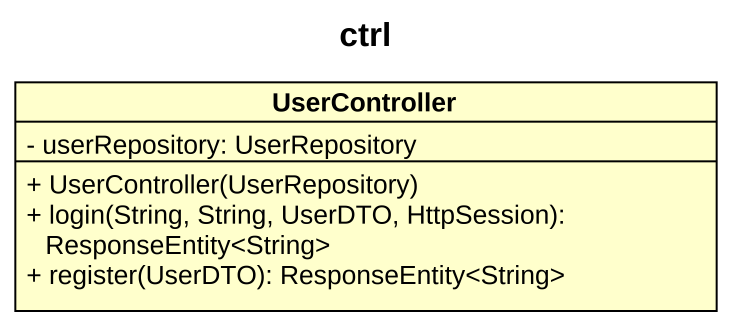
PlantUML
@startuml
title ctrl
hide circle
hide empty members
skinparam classAttributeIconSize 0
class UserController {
  - userRepository: UserRepository
  + UserController(UserRepository)
  + login(String, String, UserDTO, HttpSession): ResponseEntity<String>
  + register(UserDTO): ResponseEntity<String>
}
@enduml
